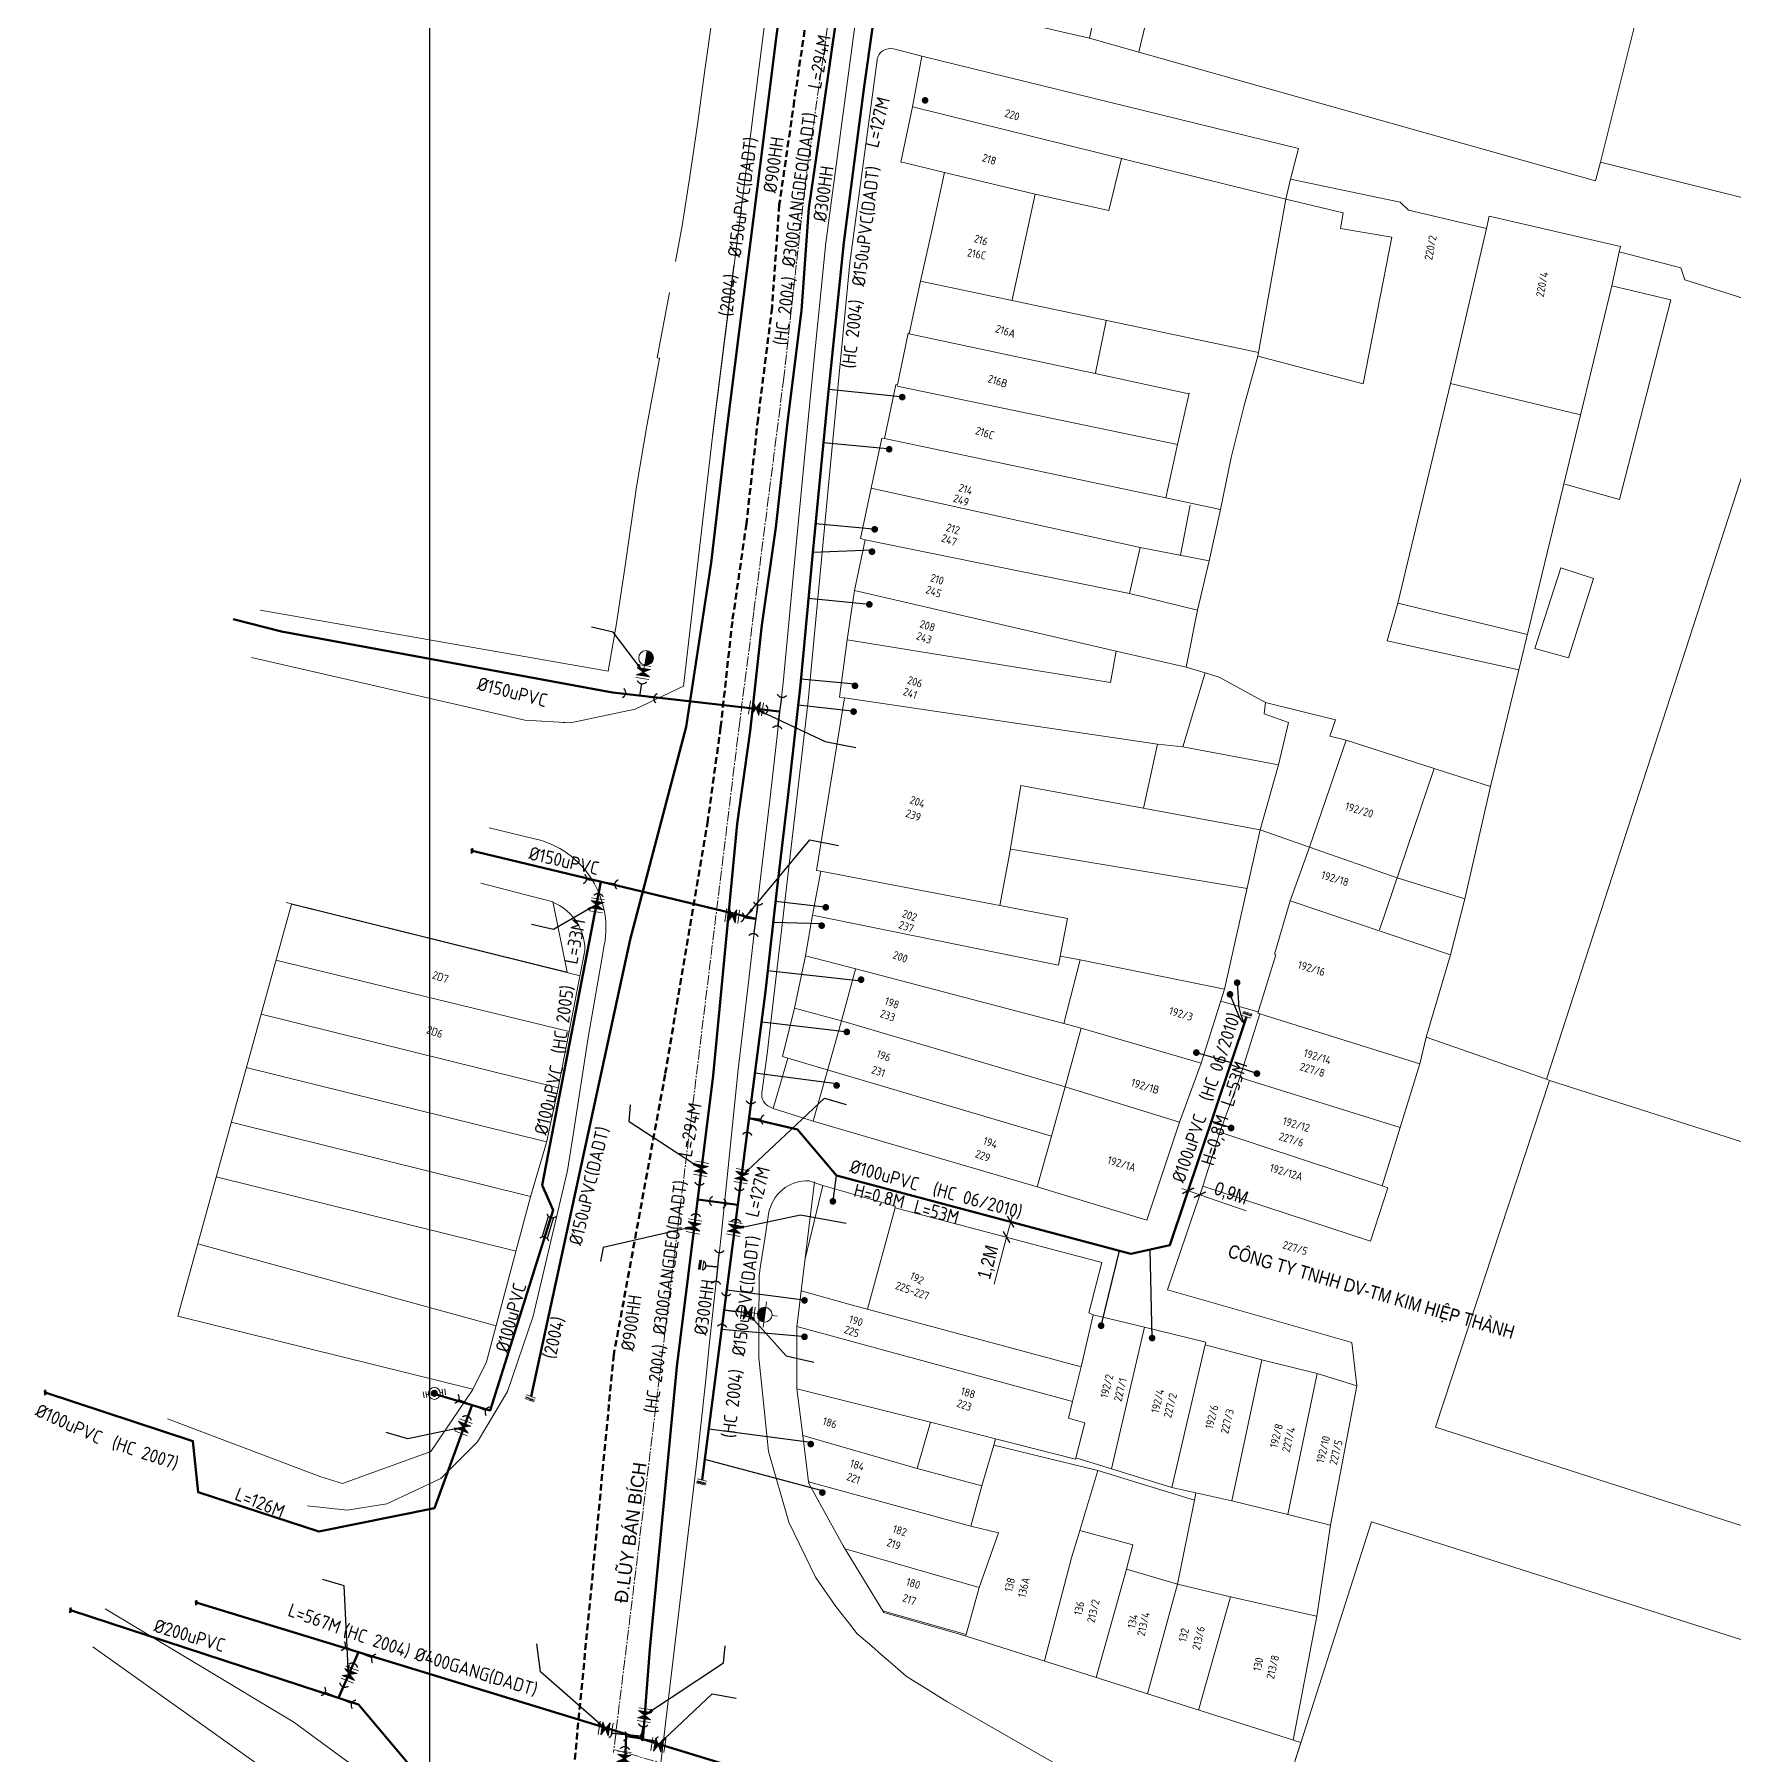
# Model space of a CAD drawing. Header units: inches. Extents: x 595615 to 1194060, y 1190840 to 2385448.
# Drawn here: x 596199.2 to 596326.7, y 1191185 to 1191314.1 of the extents above; entities that cross this region are included whole.
import ezdxf
from ezdxf.enums import TextEntityAlignment as Align

# ---------------------------------------------------------------- set-up
doc = ezdxf.new("R2010")
doc.units = ezdxf.units.IN
doc.header["$MEASUREMENT"] = 0
doc.linetypes.add('CENTER2', pattern=[1.125, 0.75, -0.125, 0.125, -0.125])
doc.linetypes.add('DASHED', pattern=[0.75, 0.5, -0.25])
doc.layers.get('Defpoints').update_dxf_attribs({"color": 1})
for name, color, linetype, lineweight in [('Chitiet', 4, 'Continuous', 9), ('DN 100 uPVC', 4, 'Continuous', 50), ('DN 150 uPVC', 4, 'Continuous', 50), ('DN 200 uPVC', 4, 'Continuous', 50), ('DN 25 PE', 40, 'Continuous', 30), ('DOSAU', 2, 'Continuous', 20), ('DUONG CACH LE', 112, 'Continuous', 5), ('NAM-CDAI', 220, 'Continuous', 25), ('Nen tim duong', 9, 'CENTER2', 0), ('Nen_HIEP TAN_TP', 9, 'Continuous', 0), ('Nen_HTHANH-TP', 9, 'Continuous', 0), ('Nen_SN-HTHANH-TP_new', 7, 'Continuous', 0), ('Nen_SN_HTHANH_old', 9, 'Continuous', 0), ('Nen_snHIEP TAN_TP_old', 9, 'Continuous', 0), ('Nen_TTHOA-TP', 9, 'Continuous', 0), ('ONG BTCT', 61, 'DASHED', 100), ('ONG CAP 2 (DADT)', 140, 'Continuous', 70), ('ONG CAP 3', 40, 'Continuous', 50), ('ONG CAP 3 (DADT)', 221, 'Continuous', 50), ('ONGCAP2', 5, 'Continuous', 20), ('TEXT PIPE', 3, 'Continuous', 25), ('Text_DiaDanh', 9, 'Continuous', 0), ('Text_GiaoThong', 142, 'Continuous', 0), ('TLK 15', 220, 'Continuous', 20), ('TLK 80', 240, 'Continuous', 20), ('Trucuuhoa', 1, 'Continuous', 15), ('VAN', 7, 'Continuous', 20)]:
    doc.layers.add(name, color=color, linetype=linetype, lineweight=lineweight)
doc.layers.add('ki hieu van', color=170, linetype='Continuous')
doc.styles.add('Dia Danh', font='VHELVCN_0.TTF', dxfattribs={"height": 1})
doc.styles.add('Giao Thong', font='VAPTIMN_0.TTF', dxfattribs={"height": 1})
doc.styles.add('Sonha_QTB', font='isocp.shx', dxfattribs={"height": 0.6, "bigfont": 'bigfont.shx'})
doc.styles.add('text', font='isocp2.shx')
doc.styles.add('VNI-HC', font='VHELVCN_0.TTF')
doc.dimstyles.new('DUONG KICH THUOC', dxfattribs={"dimtxt": 1, "dimasz": 0.7, "dimexe": 0.5, "dimexo": 0.3, "dimgap": 0.2, "dimtad": 1, "dimzin": 0, "dimdsep": 46, "dimtxsty": 'VNI-HC', "dimblk": 'ARCHTICK', "dimcen": 0.09, "dimdle": 0.5, "dimclrd": 256, "dimclre": 256, "dimclrt": 256, "dimadec": 0, "dimazin": 0, "dimtfac": 1, "dimtofl": 0, "dimtmove": 0, "dimatfit": 3, "dimfxl": 1, "dimtolj": 1, "dimtzin": 0, "dimlwd": -1, "dimlwe": -1, "dimarcsym": 0})

# ---------------------------------------------------------------- blocks, each defined once
blk = doc.blocks.new('TLK 15')
at = {"layer": 'TLK 15', "linetype": 'Continuous', "const_width": 0.25}
blk.add_lwpolyline([(-0.125, 0, 1), (0.125, 0, 1)], format="xyb", close=True, dxfattribs=at)
blk = doc.blocks.new('BIT')
at = {"layer": 'Chitiet', "ltscale": 100}
for p, q in [((0.35, 0), (-0.35, 0)), ((-0.3, -0.16), (-0.35, -0.21)), ((0.35, -0.16), (-0.35, -0.16)), ((-0.18, -0.16), (-0.34, -0.33)), ((-0.06, -0.16), (-0.22, -0.33)), ((0.07, -0.16), (-0.09, -0.33)), ((0.19, -0.16), (0.03, -0.33)), ((0.32, -0.16), (0.15, -0.33)), ((0.35, -0.25), (0.28, -0.33))]:
    blk.add_line(p, q, dxfattribs=at)
blk = doc.blocks.new('VAN')
at = {"layer": 'VAN'}
h = blk.add_hatch(color=256, dxfattribs=at)
h.paths.add_polyline_path([(0.21, -0.5), (0.49, 0), (0.21, 0.5)])
h.paths.add_polyline_path([(0.77, 0.5), (0.49, 0), (0.77, -0.5)])
at = {"layer": 'VAN', "ltscale": 100}
for p, q in [((0, 0.5), (0, -0.5)), ((0.77, -0.5), (0.21, 0.5)), ((0.21, -0.5), (0.77, 0.5)), ((0.21, 0.5), (0.21, -0.5)), ((0.77, 0.5), (0.77, -0.5)), ((0.98, 0.5), (0.98, -0.5))]:
    blk.add_line(p, q, dxfattribs=at)
blk = doc.blocks.new('TE+VAN')
at = {"layer": 'Chitiet', "ltscale": 100, "const_width": 0.1}
for points in [[(-0.35, 1.28, 0.571257), (0.35, 1.28)], [(1.1, 0.35, 0.571257), (1.1, -0.35)], [(0.35, -1.28, 0.571257), (-0.35, -1.28)]]:
    blk.add_lwpolyline(points, format="xyb", dxfattribs=at)
for points in [[(0, -1.08), (0, 1.08)], [(0.9, 0), (0, 0)]]:
    blk.add_lwpolyline(points, dxfattribs=at)
at = {"layer": 'VAN'}
blk.add_blockref('VAN', (1.3, 0), dxfattribs=at)
blk = doc.blocks.new('TE1')
at = {"layer": 'Chitiet', "ltscale": 100, "const_width": 0.1}
for points in [[(-0.35, 1.28, 0.571257), (0.35, 1.28)], [(1.1, 0.35, 0.571257), (1.1, -0.35)], [(0.35, -1.28, 0.571257), (-0.35, -1.28)]]:
    blk.add_lwpolyline(points, format="xyb", dxfattribs=at)
for points in [[(0, -1.08), (0, 1.08)], [(0.9, 0), (0, 0)]]:
    blk.add_lwpolyline(points, dxfattribs=at)
blk = doc.blocks.new('TLK 300')
at = {"layer": 'TLK 80'}
blk.add_hatch(color=256, dxfattribs=at).paths.add_polyline_path([(0.25, 0.02, 1), (-0.22, 0.02, 1)])
at = {"layer": 'TLK 80', "elevation": -0.02}
for points in [[(-0.8, -0.2), (-0.8, 0.25)], [(0.83, -0.2), (0.83, 0.25)]]:
    blk.add_lwpolyline(points, dxfattribs=at)
at = {"layer": 'TLK 80'}
for points in [[(-0.6, -0.2), (-0.6, 0.25)], [(-0.43, 0.02), (-0.6, 0.02)], [(0.46, 0.02), (0.63, 0.02)], [(0.63, -0.2), (0.63, 0.25)]]:
    blk.add_lwpolyline(points, dxfattribs=at)
for radius in [0.445, 0.235]:
    blk.add_circle((0.01, 0.02), radius, dxfattribs=at)
blk = doc.blocks.new('ONG NOI')
at = {"layer": 'Chitiet', "ltscale": 100, "const_width": 0.1}
for points in [[(-0.95, -0.35, 0.571257), (-0.95, 0.35)], [(0.97, 0.35, 0.571257), (0.97, -0.35)]]:
    blk.add_lwpolyline(points, format="xyb", dxfattribs=at)
for points in [[(0.83, 0.2), (-0.8, 0.2)], [(0.83, -0.2), (-0.8, -0.2)]]:
    blk.add_lwpolyline(points, dxfattribs=at)
blk = doc.blocks.new('Trucuuhoa150')
at = {"layer": 'Trucuuhoa', "linetype": 'Continuous'}
blk.add_hatch(color=256, dxfattribs=at).paths.add_polyline_path([(0, -0.55, 0.414373), (0.55, 0, 0.414055), (0, 0.55)])
for p, q in [((0, 0.55), (0, -0.55)), ((-0.55, -0.01), (-0.94, -0.01))]:
    blk.add_line(p, q, dxfattribs=at)
at = {"layer": 'Trucuuhoa', "linetype": 'Continuous', "flags": 128}
for points in [[(0, 0.55), (0, 0.94)], [(0, -0.58), (0, -0.97)], [(0.55, -0.02), (0.94, -0.02)]]:
    blk.add_lwpolyline(points, dxfattribs=at)
at = {"layer": 'Trucuuhoa', "linetype": 'Continuous'}
blk.add_circle((0, 0), 0.551, dxfattribs=at)
blk = doc.blocks.new('_ArchTick')
at = {"color": 0, "linetype": 'ByBlock', "const_width": 0.15}
blk.add_lwpolyline([(-0.5, -0.5), (0.5, 0.5)], dxfattribs=at)
blk = doc.blocks.new('Trucuuhoa100')
at = {"layer": 'Trucuuhoa', "linetype": 'Continuous'}
blk.add_hatch(color=256, dxfattribs=at).paths.add_polyline_path([(0.55, 0, 0.414373), (0, 0.55, 0.414055), (-0.55, 0)])
blk.add_line((-0.55, 0), (0.55, 0), dxfattribs=at)
at = {"layer": 'Trucuuhoa', "linetype": 'Continuous', "flags": 128}
blk.add_lwpolyline([(0.55, -0.02), (0.89, -0.02)], dxfattribs=at)
at = {"layer": 'Trucuuhoa', "linetype": 'Continuous'}
blk.add_circle((0, 0), 0.551, dxfattribs=at)
blk = doc.blocks.new('*D165')
at = {"layer": 'Defpoints', "color": 0}
for p in [(596285.75, 1191227.37), (596286.63, 1191227.07), (596286.63, 1191227.07)]:
    blk.add_point(p, dxfattribs=at)
at = {"layer": 'DUONG CACH LE'}
for p, q in [((596285.28, 1191227.54), (596286.63, 1191227.07)), ((596285.85, 1191227.66), (596285.92, 1191227.85)), ((596286.63, 1191227.07), (596290.1, 1191225.87)), ((596286.73, 1191227.35), (596286.79, 1191227.54))]:
    blk.add_line(p, q, dxfattribs=at)
at = {"layer": 'DUONG CACH LE', "xscale": 0.7, "yscale": 0.7, "zscale": 0.7}
for p, rotation in [((596285.75, 1191227.37), 160.9527377433958), ((596286.63, 1191227.07), 340.9527377433959)]:
    blk.add_blockref('_ArchTick', p, dxfattribs=dict(at, rotation=rotation))
at = {"layer": 'DUONG CACH LE', "insert": (596288.96, 1191227.11), "char_height": 1, "attachment_point": 5, "rotation": 340.9527, "style": 'VNI-HC'}
blk.add_mtext('\\A1;0,9M', dxfattribs=at)
blk = doc.blocks.new('*D166')
at = {"layer": 'Defpoints', "color": 0}
for p in [(596272.44, 1191225.04), (596272.13, 1191223.89), (596272.13, 1191223.89)]:
    blk.add_point(p, dxfattribs=at)
at = {"layer": 'DUONG CACH LE'}
for p, q in [((596272.57, 1191225.52), (596272.13, 1191223.89)), ((596272.15, 1191225.12), (596271.96, 1191225.17)), ((596272.13, 1191223.89), (596271.21, 1191220.37)), ((596271.84, 1191223.96), (596271.65, 1191224.01))]:
    blk.add_line(p, q, dxfattribs=at)
at = {"layer": 'DUONG CACH LE', "xscale": 0.7, "yscale": 0.7, "zscale": 0.7}
for p, rotation in [((596272.44, 1191225.04), 75.20452043835573), ((596272.13, 1191223.89), 255.2045204383557)]:
    blk.add_blockref('_ArchTick', p, dxfattribs=dict(at, rotation=rotation))
at = {"layer": 'DUONG CACH LE', "insert": (596270.81, 1191221.99), "char_height": 1, "attachment_point": 5, "rotation": 75.2045, "style": 'VNI-HC'}
blk.add_mtext('\\A1;1,2M', dxfattribs=at)

msp = doc.modelspace()

# ---------------------------------------------------------------- linework, layer by layer
at = {"layer": 'Defpoints'}
msp.add_lwpolyline([(597361.233, 1190839.699), (597361.233, 1191640.651), (596228.852, 1191640.651), (596228.852, 1190839.699)], close=True, dxfattribs=at)
at = {"layer": 'DN 100 uPVC'}
for points in [[(596241.694, 1191250.546), (596237.307, 1191227.779)], [(596290.124, 1191240.419), (596284.386, 1191223.294), (596281.441, 1191222.648), (596259.368, 1191228.517), (596256.463, 1191231.954), (596252.818, 1191232.823)], [(596237.307, 1191227.779), (596238.117, 1191225.905), (596233.412, 1191210.896), (596229.21, 1191212.147)], [(596200.035, 1191212.234), (596211.11, 1191208.598), (596211.497, 1191204.759), (596220.561, 1191201.808), (596229.223, 1191203.561), (596232.048, 1191211.302)]]:
    msp.add_lwpolyline(points, dxfattribs=at)
for points in [[(596231.957, 1191252.721), (596232.09, 1191252.792), (596232.003, 1191252.932), (596232.119, 1191253.021)], [(596199.944, 1191212.094), (596200.077, 1191212.166), (596199.99, 1191212.306), (596200.106, 1191212.395)]]:
    msp.add_spline(points, degree=3, dxfattribs=at)
at = {"layer": 'DN 150 uPVC'}
for points in [[(596214.127, 1191270.224), (596217.766, 1191269.311), (596242.583, 1191264.73), (596255.114, 1191263.299)], [(596232.047, 1191252.86), (596232.476, 1191252.756), (596238.012, 1191251.429), (596253.335, 1191247.755)]]:
    msp.add_lwpolyline(points, dxfattribs=at)
at = {"layer": 'DN 200 uPVC'}
for points in [[(596233.273, 1191167.172), (596232.793, 1191177.844), (596223.523, 1191188.847), (596201.928, 1191195.903)], [(596223.528, 1191192.754), (596222.023, 1191189.337)]]:
    msp.add_lwpolyline(points, dxfattribs=at)
msp.add_spline([(596201.838, 1191195.764), (596201.971, 1191195.835), (596201.883, 1191195.975), (596202, 1191196.065)], degree=3, dxfattribs=at)
at = {"layer": 'DN 25 PE'}
for p, q in [((596264.431, 1191286.887), (596258.79, 1191287.468)), ((596263.453, 1191282.98), (596258.399, 1191283.466)), ((596262.118, 1191276.973), (596257.815, 1191277.387)), ((596262.04, 1191275.42), (596257.608, 1191275.24)), ((596261.84, 1191271.34), (596257.28, 1191271.772)), ((596260.762, 1191265.361), (596256.709, 1191265.745)), ((596260.785, 1191263.303), (596256.499, 1191263.775)), ((596258.698, 1191248.623), (596254.805, 1191249.06)), ((596258.267, 1191247.375), (596254.628, 1191247.485)), ((596261.22, 1191243.075), (596254.222, 1191243.861)), ((596288.886, 1191242.099), (596289.585, 1191240.39)), ((596289.425, 1191242.969), (596289.517, 1191241.465)), ((596254.441, 1191239.931), (596253.751, 1191240.02)), ((596260.026, 1191239.284), (596254.441, 1191239.931)), ((596289.688, 1191240.634), (596289.951, 1191239.901)), ((596289.776, 1191240.091), (596289.951, 1191239.901)), ((596286.364, 1191237.73), (596288.97, 1191236.976)), ((596259.387, 1191235.39), (596253.254, 1191236.185)), ((596290.907, 1191236.157), (596288.919, 1191236.823)), ((596288.971, 1191232.075), (596287.498, 1191232.58)), ((596259.105, 1191226.449), (596259.368, 1191228.517)), ((596279.224, 1191217.25), (596280.599, 1191222.872)), ((596283.047, 1191216.321), (596282.913, 1191222.971)), ((596257.101, 1191219.147), (596251.145, 1191219.92)), ((596257.101, 1191216.415), (596250.765, 1191216.951)), ((596257.448, 1191208.493), (596249.792, 1191209.485)), ((596258.317, 1191204.861), (596249.499, 1191207.225))]:
    msp.add_line(p, q, dxfattribs=at)
for centre, radius, start, end in [((596292.511, 1191241.647), 3, 183.49368, 199.73591), ((596290.511, 1191240.769), 1, 202.2595, 222.67259)]:
    msp.add_arc(centre, radius, start, end, dxfattribs=at)
at = {"layer": 'Nen tim duong'}
for p, q in [((596276.638, 1191439.423), (596257.113, 1191303.591)), ((596257.101, 1191303.484), (596255.426, 1191288.339)), ((596255.426, 1191288.339), (596253.18, 1191270.778)), ((596253.18, 1191270.778), (596252.603, 1191266.287)), ((596252.603, 1191266.287), (596252.116, 1191262.527)), ((596252.116, 1191262.527), (596242.649, 1191185.229)), ((596242.763, 1191185.433), (596316.294, 1191164.866))]:
    msp.add_line(p, q, dxfattribs=at)
at = {"layer": 'Nen_HIEP TAN_TP'}
for p, q in [((596250.095, 1191315.62), (596249.515, 1191311.4)), ((596250.095, 1191315.62), (596249.515, 1191311.4)), ((596249.515, 1191311.4), (596248.945, 1191307.32)), ((596249.515, 1191311.4), (596248.945, 1191307.32)), ((596248.945, 1191307.32), (596248.385, 1191303.44)), ((596248.945, 1191307.32), (596248.385, 1191303.44)), ((596248.385, 1191303.44), (596247.815, 1191299.74)), ((596247.815, 1191299.74), (596247.305, 1191297.06)), ((596250.086, 1191284.003), (596251.725, 1191297.015)), ((596250.086, 1191284.003), (596251.69, 1191296.791)), ((596245.935, 1191289.83), (596246.855, 1191294.74)), ((596246.095, 1191289.79), (596245.145, 1191284.73)), ((596245.935, 1191289.83), (596246.095, 1191289.79)), ((596244.375, 1191280.17), (596245.145, 1191284.73)), ((596243.525, 1191274.24), (596244.375, 1191280.17)), ((596242.855, 1191269.77), (596243.525, 1191274.24)), ((596216.165, 1191270.92), (596242.265, 1191266.34)), ((596242.855, 1191269.77), (596242.265, 1191266.34)), ((596215.495, 1191267.36), (596235.995, 1191262.66)), ((596215.495, 1191267.36), (596235.995, 1191262.66)), ((596235.995, 1191262.66), (596239.436, 1191262.466)), ((596235.995, 1191262.66), (596239.436, 1191262.466)), ((596218.493, 1191248.86), (596209.98, 1191217.964)), ((596218.115, 1191248.99), (596239.175, 1191243.77)), ((596218.493, 1191248.86), (596240.16, 1191243.491)), ((596238.095, 1191249.05), (596239.175, 1191243.77)), ((596239.337, 1191239.316), (596217.338, 1191244.67)), ((596216.221, 1191240.614), (596238.519, 1191235.089)), ((596215.116, 1191236.605), (596237.628, 1191231.027)), ((596213.988, 1191232.51), (596236.438, 1191226.947)), ((596212.856, 1191228.403), (596235.343, 1191222.831)), ((596233.844, 1191217.236), (596211.477, 1191223.399)), ((596209.98, 1191217.964), (596232.108, 1191212.481))]:
    msp.add_line(p, q, dxfattribs=at)
msp.add_point((596246.095, 1191289.79), dxfattribs=at)
at = {"layer": 'Nen_HTHANH-TP', "linetype": 'Continuous'}
for p, q in [((596316.673, 1191304.499), (596325.365, 1191339.306)), ((596281.683, 1191328.931), (596278.345, 1191313.818)), ((596282.185, 1191313.301), (596285.664, 1191327.684)), ((596250.079, 1191283.945), (596254.471, 1191318.829)), ((596250.079, 1191283.945), (596254.471, 1191318.829)), ((596274.524, 1191314.675), (596278.345, 1191313.818)), ((596278.345, 1191313.818), (596282.046, 1191312.751)), ((596282.046, 1191312.751), (596282.185, 1191313.301)), ((596265.776, 1191312.458), (596265.069, 1191308.667)), ((596294.032, 1191305.521), (596265.776, 1191312.458)), ((596316.304, 1191303.109), (596282.046, 1191312.751)), ((596264.213, 1191304.516), (596265.069, 1191308.667)), ((596293.075, 1191301.72), (596265.069, 1191308.667)), ((596261.522, 1191305.484), (596260.389, 1191296.963)), ((596293.434, 1191303.22), (596294.032, 1191305.521)), ((596264.213, 1191304.516), (596264.503, 1191304.447)), ((596264.503, 1191304.447), (596264.503, 1191304.447)), ((596267.483, 1191303.739), (596264.503, 1191304.447)), ((596279.795, 1191300.889), (596280.752, 1191304.77)), ((596316.673, 1191304.499), (596316.304, 1191303.109)), ((596360.121, 1191293.654), (596316.673, 1191304.499)), ((596266.527, 1191299.368), (596267.483, 1191303.739)), ((596274.275, 1191302.095), (596267.483, 1191303.739)), ((596293.155, 1191302.05), (596293.434, 1191303.22)), ((596293.434, 1191303.22), (596301.655, 1191301.507)), ((596272.541, 1191294.173), (596274.275, 1191302.095)), ((596279.795, 1191300.889), (596274.275, 1191302.095)), ((596292.428, 1191298.119), (596293.075, 1191301.72)), ((596293.075, 1191301.72), (596293.155, 1191302.05)), ((596293.075, 1191301.72), (596297.376, 1191300.703)), ((596301.655, 1191301.507), (596302.285, 1191300.907)), ((596297.376, 1191300.703), (596297.177, 1191299.543)), ((596302.285, 1191300.907), (596308.117, 1191299.542)), ((596308.117, 1191299.542), (596308.336, 1191300.452)), ((596308.336, 1191300.452), (596318.178, 1191298.18)), ((596265.68, 1191295.578), (596266.527, 1191299.368)), ((596301.017, 1191298.886), (596297.177, 1191299.543)), ((596301.017, 1191298.886), (596298.886, 1191287.894)), ((596308.117, 1191299.542), (596305.416, 1191287.91)), ((596292.428, 1191298.119), (596291.731, 1191294.179)), ((596318.078, 1191297.79), (596317.52, 1191295.229)), ((596318.178, 1191298.18), (596318.078, 1191297.79)), ((596318.078, 1191297.79), (596322.689, 1191296.594)), ((596260.389, 1191296.963), (596258.812, 1191280.542)), ((596322.689, 1191296.594), (596323.01, 1191295.694)), ((596264.833, 1191291.637), (596265.68, 1191295.578)), ((596291.024, 1191290.238), (596265.68, 1191295.578)), ((596317.52, 1191295.229), (596310.553, 1191266.434)), ((596321.951, 1191294.183), (596317.52, 1191295.229)), ((596323.01, 1191295.694), (596331.522, 1191292.971)), ((596291.731, 1191294.179), (596291.024, 1191290.238)), ((596318.093, 1191279.2), (596321.951, 1191294.183)), ((596279.612, 1191292.619), (596278.795, 1191288.718)), ((596263.956, 1191287.796), (596264.763, 1191291.677)), ((596264.763, 1191291.677), (596264.833, 1191291.637)), ((596289.957, 1191286.257), (596290.974, 1191289.948)), ((596291.024, 1191290.238), (596290.974, 1191289.948)), ((596298.886, 1191287.894), (596290.974, 1191289.948)), ((596285.807, 1191287.144), (596278.785, 1191288.648)), ((596312.618, 1191235.736), (596329.965, 1191289.28)), ((596262.979, 1191283.775), (596263.836, 1191287.816)), ((596263.836, 1191287.816), (596263.956, 1191287.796)), ((596305.416, 1191287.91), (596301.479, 1191271.437)), ((596305.416, 1191287.91), (596315.178, 1191285.548)), ((596285.817, 1191287.174), (596284.96, 1191283.343)), ((596289.957, 1191286.257), (596288.98, 1191282.356)), ((596247.904, 1191265.203), (596250.079, 1191283.945)), ((596247.904, 1191265.203), (596250.079, 1191283.945)), ((596261.972, 1191280.065), (596262.789, 1191283.805)), ((596262.789, 1191283.805), (596262.979, 1191283.775)), ((596262.979, 1191283.775), (596284.073, 1191279.332)), ((596284.96, 1191283.343), (596284.073, 1191279.332)), ((596288.174, 1191278.456), (596288.98, 1191282.356)), ((596258.812, 1191280.542), (596257.245, 1191264.121)), ((596261.165, 1191276.274), (596261.972, 1191280.065)), ((596261.972, 1191280.065), (596282.146, 1191275.621)), ((596314.002, 1191280.367), (596318.093, 1191279.2)), ((596284.073, 1191279.332), (596288.174, 1191278.456)), ((596285.913, 1191278.774), (596285.186, 1191275.033)), ((596287.327, 1191274.615), (596288.174, 1191278.456)), ((596260.738, 1191272.384), (596261.525, 1191276.184)), ((596261.525, 1191276.184), (596261.165, 1191276.274)), ((596261.525, 1191276.184), (596281.339, 1191272.15)), ((596282.146, 1191275.621), (596281.339, 1191272.15)), ((596287.327, 1191274.615), (596282.146, 1191275.621)), ((596286.46, 1191270.914), (596287.327, 1191274.615)), ((596311.752, 1191268.045), (596313.687, 1191274.076)), ((596313.687, 1191274.076), (596316.158, 1191273.278)), ((596316.158, 1191273.278), (596314.263, 1191267.347)), ((596260.738, 1191272.384), (596260.181, 1191268.683)), ((596280.362, 1191267.839), (596260.738, 1191272.384)), ((596281.339, 1191272.15), (596286.46, 1191270.914)), ((596285.603, 1191266.624), (596286.46, 1191270.914)), ((596301.479, 1191271.437), (596300.672, 1191268.606)), ((596301.479, 1191271.437), (596311.201, 1191269.084)), ((596259.595, 1191264.393), (596260.181, 1191268.683)), ((596279.914, 1191265.489), (596260.181, 1191268.683)), ((596300.672, 1191268.606), (596310.553, 1191266.434)), ((596314.263, 1191267.347), (596311.752, 1191268.045)), ((596280.362, 1191267.839), (596279.914, 1191265.489)), ((596280.362, 1191267.839), (596285.603, 1191266.624)), ((596287.023, 1191266.205), (596285.603, 1191266.624)), ((596285.348, 1191260.654), (596287.023, 1191266.205)), ((596288.084, 1191265.886), (596287.023, 1191266.205)), ((596291.555, 1191263.989), (596288.084, 1191265.886)), ((596310.553, 1191266.434), (596308.43, 1191257.692)), ((596244.266, 1191263.49), (596247.904, 1191265.203)), ((596244.266, 1191263.49), (596247.904, 1191265.203)), ((596257.245, 1191264.121), (596254.177, 1191237.648)), ((596257.875, 1191251.381), (596259.965, 1191264.333)), ((596259.595, 1191264.393), (596259.965, 1191264.333)), ((596259.965, 1191264.333), (596283.448, 1191260.872)), ((596239.436, 1191262.466), (596244.266, 1191263.49)), ((596239.436, 1191262.466), (596244.266, 1191263.49)), ((596291.555, 1191263.989), (596291.456, 1191263.128)), ((596291.456, 1191263.128), (596293.266, 1191262.49)), ((596296.796, 1191262.683), (596291.555, 1191263.989)), ((596238.856, 1191262.486), (596239.436, 1191262.466)), ((596252.116, 1191262.527), (596252.116, 1191262.527)), ((596292.529, 1191259.299), (596293.266, 1191262.49)), ((596296.367, 1191261.452), (596296.796, 1191262.683)), ((596297.598, 1191261.153), (596296.367, 1191261.452)), ((596283.448, 1191260.872), (596282.392, 1191256.061)), ((596283.448, 1191260.872), (596285.348, 1191260.654)), ((596285.348, 1191260.654), (596292.529, 1191259.299)), ((596297.598, 1191261.153), (596294.844, 1191253.131)), ((596304.969, 1191258.779), (596297.598, 1191261.153)), ((596292.529, 1191259.299), (596291.153, 1191254.448)), ((596304.189, 1191259.029), (596300.109, 1191246.945)), ((596273.2, 1191257.754), (596272.384, 1191252.743)), ((596291.153, 1191254.448), (596273.2, 1191257.754)), ((596308.43, 1191257.692), (596304.969, 1191258.779)), ((596306.497, 1191249.261), (596308.43, 1191257.692)), ((596291.153, 1191254.448), (596288.483, 1191242.476)), ((596291.153, 1191254.448), (596294.844, 1191253.131)), ((596272.384, 1191252.743), (596271.618, 1191248.762)), ((596272.454, 1191252.993), (596290.167, 1191250.037)), ((596293.407, 1191249.11), (596294.844, 1191253.131)), ((596294.844, 1191253.131), (596301.426, 1191250.846)), ((596257.578, 1191248.041), (596258.205, 1191251.342)), ((596258.205, 1191251.342), (596257.875, 1191251.381)), ((596258.205, 1191251.342), (596276.708, 1191247.787)), ((596301.426, 1191250.846), (596306.497, 1191249.261)), ((596292.231, 1191245.099), (596293.407, 1191249.11)), ((596293.407, 1191249.11), (596305.431, 1191245.05)), ((596305.431, 1191245.05), (596306.497, 1191249.261)), ((596257.578, 1191248.041), (596257.041, 1191244.981)), ((596276.031, 1191244.276), (596257.578, 1191248.041)), ((596276.708, 1191247.787), (596276.161, 1191244.956)), ((596257.041, 1191244.981), (596256.224, 1191241.06)), ((596257.041, 1191244.981), (596260.831, 1191244.014)), ((596276.161, 1191244.956), (596276.031, 1191244.276)), ((596277.641, 1191244.677), (596276.161, 1191244.956)), ((596277.641, 1191244.677), (596276.435, 1191239.916)), ((596288.483, 1191242.476), (596277.641, 1191244.677)), ((596290.964, 1191240.698), (596292.321, 1191245.069)), ((596292.321, 1191245.069), (596292.231, 1191245.099)), ((596305.431, 1191245.05), (596303.606, 1191238.898)), ((596260.811, 1191243.994), (596259.745, 1191240.113)), ((596260.831, 1191244.014), (596276.435, 1191239.916)), ((596286.727, 1191236.945), (596288.483, 1191242.476)), ((596256.224, 1191241.06), (596255.317, 1191237.429)), ((596259.745, 1191240.113), (596256.224, 1191241.06)), ((596290.988, 1191240.775), (596288.202, 1191241.593)), ((596259.745, 1191240.113), (596257.621, 1191232.581)), ((596276.529, 1191235.166), (596259.745, 1191240.113)), ((596276.435, 1191239.916), (596277.725, 1191239.567)), ((596277.725, 1191239.567), (596276.529, 1191235.166)), ((596286.727, 1191236.945), (596277.725, 1191239.567)), ((596289.638, 1191235.857), (596291.124, 1191240.638)), ((596291.124, 1191240.638), (596290.964, 1191240.698)), ((596303.117, 1191236.898), (596291.124, 1191240.638)), ((596303.606, 1191238.898), (596303.117, 1191236.898)), ((596303.606, 1191238.898), (596312.618, 1191235.736)), ((596255.717, 1191237.31), (596254.64, 1191233.549)), ((596255.317, 1191237.429), (596255.717, 1191237.31)), ((596255.717, 1191237.31), (596275.491, 1191231.466)), ((596285.101, 1191232.523), (596286.727, 1191236.945)), ((596288.131, 1191231.766), (596289.638, 1191235.857)), ((596289.638, 1191235.857), (596301.641, 1191232.107)), ((596301.641, 1191232.107), (596303.117, 1191236.898)), ((596304.299, 1191209.639), (596312.858, 1191235.646)), ((596312.618, 1191235.736), (596312.858, 1191235.646)), ((596312.858, 1191235.646), (596341.185, 1191226.579)), ((596275.491, 1191231.466), (596276.529, 1191235.166)), ((596276.529, 1191235.166), (596285.101, 1191232.523)), ((596254.64, 1191233.549), (596257.621, 1191232.581)), ((596254.64, 1191233.549), (596257.621, 1191232.581)), ((596257.621, 1191232.581), (596274.435, 1191227.665)), ((596282.647, 1191225.151), (596285.101, 1191232.523)), ((596286.855, 1191227.715), (596288.131, 1191231.766)), ((596288.131, 1191231.766), (596300.295, 1191227.726)), ((596301.641, 1191232.107), (596300.295, 1191227.726)), ((596274.435, 1191227.665), (596275.491, 1191231.466)), ((596258.364, 1191227.772), (596257.041, 1191222.375)), ((596258.364, 1191227.772), (596263.776, 1191226.216)), ((596258.364, 1191227.772), (596263.776, 1191226.216)), ((596282.647, 1191225.151), (596274.435, 1191227.665)), ((596285.597, 1191224.074), (596286.855, 1191227.715)), ((596286.855, 1191227.715), (596299.418, 1191223.585)), ((596299.418, 1191223.585), (596300.735, 1191227.586)), ((596300.295, 1191227.726), (596300.735, 1191227.586)), ((596263.766, 1191226.096), (596261.712, 1191218.494)), ((596263.776, 1191226.216), (596263.766, 1191226.096)), ((596263.766, 1191226.096), (596279.279, 1191221.999)), ((596284.211, 1191219.943), (596285.597, 1191224.074)), ((596279.279, 1191221.999), (596278.312, 1191218.218)), ((596256.73, 1191219.851), (596260.482, 1191218.823)), ((596284.211, 1191219.943), (596298.034, 1191215.994)), ((596277.715, 1191214.167), (596260.482, 1191218.823)), ((596278.622, 1191218.068), (596277.715, 1191214.167)), ((596278.312, 1191218.218), (596278.622, 1191218.068)), ((596278.622, 1191218.068), (596282.483, 1191217.131)), ((596256.406, 1191217.178), (596277.088, 1191211.567)), ((596282.483, 1191217.131), (596279.992, 1191206.519)), ((596282.483, 1191217.131), (596287.064, 1191216.025)), ((596287.024, 1191215.825), (596284.533, 1191205.123)), ((596287.064, 1191216.025), (596287.024, 1191215.825)), ((596287.024, 1191215.825), (596291.265, 1191214.688)), ((596298.034, 1191215.994), (596298.407, 1191212.744)), ((596277.715, 1191214.167), (596277.088, 1191211.567)), ((596291.265, 1191214.688), (596289.034, 1191204.126)), ((596291.265, 1191214.688), (596295.416, 1191213.652)), ((596256.411, 1191212.508), (596266.429, 1191210.008)), ((596295.416, 1191213.652), (596293.214, 1191203.08)), ((596295.416, 1191213.652), (596298.407, 1191212.744)), ((596298.407, 1191212.744), (596296.415, 1191202.292)), ((596276.779, 1191210.307), (596277.088, 1191211.567)), ((596266.429, 1191210.008), (596265.422, 1191206.547)), ((596266.429, 1191210.008), (596271.31, 1191208.772)), ((596276.779, 1191210.307), (596278.009, 1191209.958)), ((596277.321, 1191207.347), (596278.009, 1191209.958)), ((596256.846, 1191209.005), (596265.422, 1191206.547)), ((596271.31, 1191208.772), (596271.17, 1191208.282)), ((596271.31, 1191208.772), (596277.301, 1191207.247)), ((596335.087, 1191199.724), (596304.299, 1191209.639)), ((596270.273, 1191205.231), (596271.17, 1191208.282)), ((596271.17, 1191208.282), (596278.982, 1191206.378)), ((596277.321, 1191207.347), (596277.301, 1191207.247)), ((596279.992, 1191206.519), (596277.321, 1191207.347)), ((596265.422, 1191206.547), (596270.273, 1191205.231)), ((596277.615, 1191201.887), (596278.982, 1191206.378)), ((596286.224, 1191204.174), (596278.982, 1191206.378)), ((596279.992, 1191206.519), (596284.533, 1191205.123)), ((596269.445, 1191202.221), (596257.289, 1191205.55)), ((596270.273, 1191205.231), (596269.445, 1191202.221)), ((596284.533, 1191205.123), (596286.333, 1191204.724)), ((596286.224, 1191204.174), (596286.333, 1191204.724)), ((596286.333, 1191204.724), (596289.034, 1191204.126)), ((596286.224, 1191204.174), (596284.959, 1191197.853)), ((596289.034, 1191204.126), (596293.214, 1191203.08)), ((596269.445, 1191202.221), (596271.535, 1191201.722)), ((596299.505, 1191202.535), (596293.028, 1191182.289)), ((596293.214, 1191203.08), (596296.415, 1191202.292)), ((596296.415, 1191202.292), (596295.401, 1191195.462)), ((596299.505, 1191202.535), (596336.894, 1191190.625)), ((596271.535, 1191201.722), (596270.089, 1191197.611)), ((596276.997, 1191199.847), (596277.615, 1191201.887)), ((596277.615, 1191201.887), (596281.606, 1191200.82)), ((596281.606, 1191200.82), (596281.118, 1191198.99)), ((596260.023, 1191200.504), (596270.089, 1191197.611)), ((596276.997, 1191199.847), (596274.974, 1191192.105)), ((596278.861, 1191190.867), (596281.118, 1191198.99)), ((596281.118, 1191198.99), (596284.959, 1191197.853)), ((596270.089, 1191197.611), (596269.092, 1191194.09)), ((596284.959, 1191197.853), (596282.703, 1191189.643)), ((596284.959, 1191197.853), (596288.929, 1191196.906)), ((596269.092, 1191194.09), (596262.833, 1191195.868)), ((596286.526, 1191188.425), (596288.929, 1191196.906)), ((596288.929, 1191196.906), (596295.141, 1191195.521)), ((596295.401, 1191195.462), (596293.627, 1191186.164)), ((596295.141, 1191195.521), (596295.401, 1191195.462)), ((596269.092, 1191194.09), (596269.062, 1191193.987)), ((596267.64, 1191189.066), (596279.956, 1191182.032)), ((596294.208, 1191185.979), (596293.028, 1191182.289))]:
    msp.add_line(p, q, dxfattribs=at)
at = {"layer": 'Nen_HTHANH-TP'}
for points in [[(596265.776, 1191312.458), (596263.659, 1191313.001, 0.4491002), (596262.419, 1191312.165), (596261.522, 1191305.484)], [(596254.64, 1191233.549), (596254.372, 1191233.664, -0.3371697), (596253.776, 1191234.718), (596254.177, 1191237.648)], [(596254.64, 1191233.549), (596254.372, 1191233.664, -0.3371697), (596253.776, 1191234.718), (596254.177, 1191237.648)]]:
    msp.add_lwpolyline(points, format="xyb", dxfattribs=at)
at = {"layer": 'Nen_HTHANH-TP', "linetype": 'Continuous'}
for points in [[(596278.785, 1191288.648), (596264.833, 1191291.637)], [(596284.96, 1191283.343), (596263.939, 1191287.714)]]:
    msp.add_lwpolyline(points, dxfattribs=at)
at = {"layer": 'Nen_HTHANH-TP', "linetype": 'Continuous', "flags": 128}
msp.add_lwpolyline([(596257.337, 1191228.108, 0.3880056), (596254.286, 1191225.608), (596254.001, 1191223.771), (596253.685, 1191221.736), (596253.573, 1191221.016), (596253.558, 1191217.189), (596253.548, 1191214.827), (596253.851, 1191211.962), (596254.288, 1191207.824), (596255.791, 1191202.51), (596257.811, 1191198.393), (596259.332, 1191196.2), (596260.556, 1191194.63), (596260.912, 1191194.172), (596262.023, 1191193.209), (596262.758, 1191192.572), (596263.608, 1191191.834), (596264.604, 1191190.971), (596265.073, 1191190.675), (596266.249, 1191189.934), (596267.64, 1191189.066)], format="xyb", dxfattribs=at)
msp.add_lwpolyline([(596257.737, 1191228.038), (596256.756, 1191220.06), (596256.4, 1191217.128), (596256.41, 1191212.71), (596256.411, 1191212.51), (596256.846, 1191209.004), (596257.263, 1191205.751), (596257.305, 1191205.425), (596259.883, 1191200.734), (596262.915, 1191195.733), (596268.606, 1191194.119), (596269.096, 1191193.977), (596294.208, 1191185.979)], dxfattribs=at)
at = {"layer": 'Nen_HTHANH-TP'}
msp.add_lwpolyline([(596258.364, 1191227.772), (596257.337, 1191228.108)], dxfattribs=at)
msp.add_lwpolyline([(596258.364, 1191227.772), (596257.337, 1191228.108)], dxfattribs=at)
at = {"layer": 'Nen_TTHOA-TP', "flags": 128}
for points in [[(596233.337, 1191254.596), (596236.735, 1191253.77, -0.4175356), (596241.893, 1191245.456), (596240.755, 1191238.861), (596239.625, 1191231.566), (596239.212, 1191228.897), (596237.753, 1191222.74), (596236.619, 1191217.951), (596234.707, 1191212.308), (596232.461, 1191208.542), (596229.694, 1191205.794), (596225.656, 1191203.899), (596222.684, 1191203.407), (596219.707, 1191203.731)], [(596209.21, 1191210.274), (596220.714, 1191205.92), (596222.342, 1191205.418), (596228.96, 1191207.814), (596232.094, 1191212.452), (596233.12, 1191214.531), (596235.335, 1191222.801), (596236.43, 1191226.917), (596237.622, 1191230.996), (596238.513, 1191235.058), (596240.51, 1191245.376, 0.3636763), (596237.323, 1191249.247), (596232.701, 1191250.425), (596232.701, 1191250.425)]]:
    msp.add_lwpolyline(points, format="xyb", dxfattribs=at)
for points in [[(596235.117, 1191147.308), (596235.045, 1191160.592), (596234.836, 1191164.114), (596234.042, 1191167.255), (596233.249, 1191170.396), (596232.23, 1191173.845), (596231.221, 1191175.731), (596229.885, 1191177.581), (596228.669, 1191178.921), (596225.835, 1191182.044), (596223.526, 1191183.975), (596222.08, 1191185.006), (596218.676, 1191187.503), (596204.532, 1191196.022)], [(596229.581, 1191116.341), (596229.581, 1191116.341), (596229.581, 1191116.341), (596229.581, 1191116.341), (596230.228, 1191137.458), (596230.361, 1191141.889), (596230.575, 1191146.217), (596230.781, 1191151.2), (596230.805, 1191154.302), (596231.127, 1191157.77), (596230.996, 1191161.351), (596230.46, 1191165.017), (596229.648, 1191168.805), (596227.952, 1191172.384), (596226.073, 1191175.848), (596225.989, 1191176.004), (596222.988, 1191179.51), (596219.175, 1191182.218), (596216.543, 1191183.937), (596203.597, 1191193.172)]]:
    msp.add_lwpolyline(points, dxfattribs=at)
at = {"layer": 'ONG BTCT'}
msp.add_lwpolyline([(596257.207, 1191315.883), (596256.212, 1191309.106), (596255.086, 1191301.305), (596254.541, 1191293.601), (596253.493, 1191285.272), (596252.622, 1191277.398), (596251.566, 1191270.071), (596250.69, 1191262.116), (596249.724, 1191255.138), (596246.526, 1191236.089), (596242.676, 1191215.08), (596238.355, 1191170.291), (596238.355, 1191170.291)], dxfattribs=at)
at = {"layer": 'ONG CAP 2 (DADT)'}
for points in [[(596262.081, 1191334.141), (596260.498, 1191323.398), (596259.414, 1191315.568), (596258.418, 1191308.785), (596257.304, 1191301.067), (596256.761, 1191293.383), (596255.707, 1191285.01), (596254.833, 1191277.117), (596253.778, 1191269.79), (596252.903, 1191261.841), (596251.938, 1191254.878), (596250.128, 1191236.015), (596247.399, 1191214.166), (596245.37, 1191192.986), (596244.853, 1191186.175)], [(596211.36, 1191196.478), (596274.905, 1191177.031), (596329.867, 1191159.353), (596379.636, 1191143.849), (596447.35, 1191121.062), (596492.823, 1191103.667), (596505.458, 1191099.066), (596524.145, 1191096.893), (596550.82, 1191098.777), (596596.3, 1191103.222), (596639.619, 1191106.723), (596661.578, 1191107.665)]]:
    msp.add_lwpolyline(points, dxfattribs=at)
msp.add_spline([(596211.27, 1191196.339), (596211.403, 1191196.41), (596211.315, 1191196.55), (596211.431, 1191196.64)], degree=3, dxfattribs=at)
at = {"layer": 'ONG CAP 3 (DADT)'}
msp.add_line((596248.967, 1191226.721), (596251.972, 1191226.303), dxfattribs=at)
for points in [[(596261.456, 1191310.192), (596264.781, 1191333.599)], [(596261.456, 1191310.192), (596264.781, 1191333.599)], [(596256.286, 1191324.491), (596254.846, 1191313.799), (596253.645, 1191304.264), (596252.426, 1191294.578), (596251.079, 1191283.883), (596249.985, 1191274.458), (596248.097, 1191262.165), (596243.892, 1191246.216), (596236.468, 1191211.943)], [(596249.298, 1191205.68), (596254.047, 1191242.305), (596254.923, 1191250.106), (596255.738, 1191256.86), (596256.668, 1191265.308), (596257.608, 1191275.24), (596258.7, 1191286.592), (596259.925, 1191298.476), (596261.456, 1191310.192), (596261.456, 1191310.192)], [(596243.033, 1191171.301), (596243.345, 1191179.538), (596243.601, 1191186.57)]]:
    msp.add_lwpolyline(points, dxfattribs=at)
at = {"layer": 'ONGCAP2'}
msp.add_lwpolyline([(596244.711, 1191171.87), (596248.169, 1191201.063), (596248.919, 1191207.301), (596249.523, 1191212.738), (596249.87, 1191216.214), (596250.748, 1191224.213), (596251.995, 1191236.459), (596252.807, 1191243.199), (596253.639, 1191250.374), (596254.392, 1191256.869), (596255.366, 1191265.464), (596256.326, 1191275.53, -0.0000802), (596256.326, 1191275.531), (596257.4, 1191286.753), (596258.569, 1191298.453), (596259.691, 1191306.876, -0.0001836), (596259.691, 1191306.877), (596261.39, 1191319.569)], format="xyb", dxfattribs=at)

# ---------------------------------------------------------------- block references
at = {"layer": 'Chitiet'}
for name, p, rotation in [('TE+VAN', (596244.622, 1191264.497), 81.30113981522106), ('TE+VAN', (596255.114, 1191263.296), 172.0216469550822), ('TE+VAN', (596241.694, 1191250.546), 261.1179982069898), ('TE+VAN', (596241.694, 1191250.546), 261.1179982069898), ('TE+VAN', (596253.331, 1191247.723), 172.0216469550822), ('BIT', (596290.124, 1191240.419), 162.9500227728477), ('ONG NOI', (596237.733, 1191224.634), 253.1570319124901), ('BIT', (596249.37, 1191221.782), 261.4444772114966), ('TE+VAN', (596250.952, 1191218.421), 352.7436749508975), ('TE+VAN', (596232.053, 1191211.3), 248.560191182321), ('BIT', (596236.468, 1191211.943), 339.4249016382502), ('BIT', (596249.298, 1191205.676), 345.5845282690295), ('TE+VAN', (596223.528, 1191192.754), 248.560191182321), ('TE+VAN', (596244.715, 1191186.271), 81.30113981522106), ('TE+VAN', (596243.614, 1191186.576), 264.3661726854871)]:
    msp.add_blockref(name, p, dxfattribs=dict(at, rotation=rotation))
at = {"layer": 'Defpoints', "xscale": -1, "rotation": 173.9102736492198}
for p in [(596252.818, 1191232.823), (596248.966, 1191226.715)]:
    msp.add_blockref('TE1', p, dxfattribs=at)
at = {"layer": 'Defpoints'}
for p, rotation in [((596251.972, 1191226.303), 174.4159021900008), ((596250.467, 1191221.652), 174.4159021900008), ((596222.023, 1191189.337), 67.30919116318941)]:
    msp.add_blockref('TE1', p, dxfattribs=dict(at, rotation=rotation))
at = {"layer": 'ONG CAP 3', "rotation": 7.819155812896969}
msp.add_blockref('TLK 300', (596229.21, 1191212.147), dxfattribs=at)
at = {"layer": 'TLK 15', "rotation": 359.9999999934133}
for p in [(596266.022, 1191309.139), (596264.306, 1191286.887), (596263.328, 1191282.98), (596262.243, 1191276.973), (596262.04, 1191275.295), (596261.84, 1191271.34), (596260.762, 1191265.236), (596260.66, 1191263.303), (596258.573, 1191248.623), (596258.267, 1191247.25), (596261.22, 1191243.2), (596260.151, 1191239.284), (596290.907, 1191236.157), (596259.387, 1191235.265), (596259.105, 1191226.574), (596256.976, 1191216.415), (596258.317, 1191204.736)]:
    msp.add_blockref('TLK 15', p, dxfattribs=at)
at = {"layer": 'TLK 15'}
for p in [(596266.022, 1191309.139), (596264.306, 1191286.887), (596263.328, 1191282.98), (596262.243, 1191276.973), (596262.04, 1191275.295), (596261.84, 1191271.34), (596260.762, 1191265.236), (596260.66, 1191263.303), (596258.573, 1191248.623), (596258.267, 1191247.25), (596261.22, 1191243.2), (596288.886, 1191242.099), (596289.425, 1191242.969), (596260.151, 1191239.284), (596286.364, 1191237.73), (596290.907, 1191236.157), (596259.387, 1191235.265), (596288.971, 1191232.075), (596259.105, 1191226.574), (596256.976, 1191219.147), (596256.976, 1191216.415), (596279.224, 1191217.25), (596283.047, 1191216.321), (596257.448, 1191208.368), (596258.317, 1191204.736)]:
    msp.add_blockref('TLK 15', p, dxfattribs=at)
at = {"layer": 'Trucuuhoa'}
for name, p, rotation in [('Trucuuhoa100', (596245.097, 1191267.332), 260.8213529988147), ('Trucuuhoa150', (596253.997, 1191218.075), 172.3836829190047)]:
    msp.add_blockref(name, p, dxfattribs=dict(at, rotation=rotation))
at = {"layer": 'VAN'}
for p, rotation in [((596249.313, 1191229.495), 259.7707582167283), ((596252.35, 1191228.944), 259.7707582167283), ((596248.774, 1191225.178), 259.7707582167283), ((596251.804, 1191225.003), 259.7707582167283), ((596242.542, 1191186.936), 170.9070608017142), ((596246.499, 1191185.724), 170.9070608017142)]:
    msp.add_blockref('VAN', p, dxfattribs=dict(at, rotation=rotation))

# ---------------------------------------------------------------- texts
at = {"layer": 'DOSAU', "style": 'text'}
for rotation, p in [(72.60262, (596287.644, 1191229.183)), (346.05205, (596260.598, 1191226.947))]:
    msp.add_text('H=0,8M', height=1, rotation=rotation, dxfattribs=at).set_placement(p)
at = {"layer": 'NAM-CDAI', "style": 'text'}
for s, rotation, p in [('L=294M', 79.15723, (596258.194, 1191309.929)), ('L=127M', 76.29678, (596262.491, 1191305.523)), ('(2004)', 82.25831, (596251.544, 1191292.885)), ('(HC 2004)', 82.25831, (596255.636, 1191290.724)), ('(HC 2004)', 83.19182, (596260.754, 1191288.991)), ('L=33M', 79.15723, (596239.928, 1191244.301)), ('(HC 2005)', 82.25831, (596239.003, 1191237.589)), ('(HC 06/2010)', 71.41099, (596287.515, 1191233.996)), ('L=53M', 71.41099, (596289.117, 1191233.607)), ('L=294M', 79.15723, (596248.502, 1191229.836)), ('L=127M', 76.29678, (596253.493, 1191225.311)), ('(HC 06/2010)', 344.86042, (596266.514, 1191227.063)), ('L=53M', 344.86042, (596265.103, 1191225.743)), ('(2004)', 76.93307, (596238.3, 1191214.687)), ('(HC 2004)', 82.25831, (596245.944, 1191210.631)), ('(HC 2004)', 83.19182, (596251.756, 1191208.779)), ('(HC 2007)', 341.36554, (596204.947, 1191208.049)), ('L=126M', 338.26446, (596214.171, 1191204.231)), ('L=567M', 339.95792, (596218.153, 1191195.519)), ('(HC 2004)', 341.40344, (596222.296, 1191193.975))]:
    msp.add_text(s, height=1, rotation=rotation, dxfattribs=at).set_placement(p)
at = {"layer": 'Nen_SN-HTHANH-TP_new', "style": 'Sonha_QTB'}
for s, rotation, p in [('220', 342.30526, (596272.553, 1191308.054)), ('218', 342.30526, (596270.838, 1191304.719)), ('216', 342.30526, (596270.213, 1191298.669)), ('220/2', 79.15563, (596303.928, 1191298.096)), ('220/4', 79.15563, (596312.291, 1191295.346)), ('216A', 342.30526, (596272.051, 1191291.831)), ('216B', 342.30526, (596271.473, 1191288.084)), ('216C', 342.30526, (596270.51, 1191284.205)), ('214', 342.30526, (596269.067, 1191279.979)), ('212', 342.30526, (596268.119, 1191277.005)), ('210', 342.30526, (596266.928, 1191273.225)), ('208', 342.30526, (596266.201, 1191269.746)), ('206', 342.30526, (596265.264, 1191265.539)), ('204', 340.04859, (596265.458, 1191256.534)), ('192/20', 343.09033, (596298.581, 1191255.922)), ('192/18', 343.09033, (596296.768, 1191250.78)), ('202', 340.04859, (596264.862, 1191248.012)), ('200', 340.04859, (596264.165, 1191244.909)), ('192/16', 343.09033, (596295, 1191244.044)), ('198', 340.04859, (596263.538, 1191241.456)), ('192/3', 343.09033, (596285.217, 1191240.636)), ('196', 340.04859, (596262.919, 1191237.5)), ('192/14', 343.09033, (596295.448, 1191237.428)), ('192/1B', 343.09033, (596282.528, 1191235.202)), ('192/12', 343.09033, (596293.86, 1191232.338)), ('194', 340.04859, (596270.923, 1191230.976)), ('192/1A', 343.09033, (596280.771, 1191229.388)), ('192/12A', 343.09033, (596293.113, 1191228.753)), ('192', 332.53232, (596265.411, 1191220.811)), ('190', 342.56515, (596260.84, 1191217.616)), ('188', 342.56515, (596269.243, 1191212.216)), ('192/2', 76.01003, (596279.645, 1191212.718)), ('192/4', 76.01003, (596283.465, 1191211.6)), ('192/6', 76.01003, (596287.519, 1191210.413)), ('186', 342.56515, (596258.881, 1191209.97)), ('192/8', 76.01003, (596292.361, 1191208.996)), ('192/10', 76.01003, (596295.876, 1191207.967)), ('184', 342.56515, (596260.931, 1191206.799)), ('182', 342.56515, (596264.124, 1191201.878)), ('180', 342.56515, (596265.135, 1191197.925)), ('138', 77.117, (596272.37, 1191197.826)), ('136', 77.117, (596277.578, 1191196.057)), ('134', 77.117, (596281.592, 1191195.09)), ('132', 77.117, (596285.416, 1191194.052)), ('130', 77.117, (596291.004, 1191191.851))]:
    msp.add_text(s, height=0.6, rotation=rotation, dxfattribs=at).set_placement(p, align=Align.MIDDLE)
at = {"layer": 'Nen_SN_HTHANH_old', "style": 'Sonha_QTB'}
for s, rotation, p in [('216C', 349.35891, (596269.89, 1191297.619)), ('249', 340.26241, (596268.728, 1191279.157)), ('247', 340.26241, (596267.829, 1191276.169)), ('245', 340.26241, (596266.667, 1191272.301)), ('243', 340.26241, (596265.949, 1191268.834)), ('241', 340.26241, (596264.905, 1191264.683)), ('239', 340.26241, (596265.142, 1191255.532)), ('237', 340.26241, (596264.612, 1191247.174)), ('233', 340.26241, (596263.218, 1191240.511)), ('227/8', 343.09033, (596295.068, 1191236.44)), ('231', 340.26241, (596262.52, 1191236.317)), ('227/6', 343.09033, (596293.489, 1191231.212)), ('229', 340.26241, (596270.35, 1191229.994)), ('227/5', 343.09033, (596293.775, 1191223.077)), ('225-227', 340.26241, (596265.063, 1191219.871)), ('225', 340.26241, (596260.524, 1191216.821)), ('227/1', 76.01003, (596280.67, 1191212.453)), ('223', 340.26241, (596268.961, 1191211.295)), ('227/2', 76.01003, (596284.406, 1191211.264)), ('227/3', 76.01003, (596288.684, 1191210.078)), ('227/4', 76.01003, (596293.286, 1191208.704)), ('227/5', 76.01003, (596296.83, 1191207.753)), ('221', 340.26241, (596260.651, 1191205.806)), ('219', 340.26241, (596263.677, 1191200.87)), ('136A', 77.117, (596273.427, 1191197.62)), ('217', 340.26241, (596264.845, 1191196.711)), ('213/2', 77.117, (596278.635, 1191195.851)), ('213/4', 77.117, (596282.394, 1191194.875)), ('213/6', 77.117, (596286.529, 1191193.823)), ('213/8', 77.117, (596292.092, 1191191.645))]:
    msp.add_text(s, height=0.6, rotation=rotation, dxfattribs=at).set_placement(p, align=Align.MIDDLE)
at = {"layer": 'Nen_snHIEP TAN_TP_old', "linetype": 'Continuous', "style": 'Sonha_QTB'}
for s, p in [('2D7', (596229.677, 1191243.397)), ('2D6', (596229.248, 1191239.286))]:
    msp.add_text(s, height=0.6, rotation=341.08291, dxfattribs=at).set_placement(p, align=Align.MIDDLE)
at = {"layer": 'TEXT PIPE', "style": 'text'}
for s, rotation, p in [('%%c300GANGDEO(DADT)', 81.92319, (596256.241, 1191296.608)), ('%%c150uPVC(DADT)', 81.92319, (596252.187, 1191297.331)), ('%%c900HH', 82.02013, (596254.859, 1191302.151)), ('%%c300HH', 82.02013, (596258.594, 1191299.995)), ('%%c150uPVC(DADT)', 82.8567, (596261.498, 1191295.143)), ('%%c150uPVC', 345.60239, (596232.364, 1191264.951)), ('%%c150uPVC', 347.05958, (596236.233, 1191252.226)), ('%%c100uPVC', 76.49794, (596237.658, 1191231.483)), ('%%c100uPVC', 71.07587, (596285.438, 1191227.892)), ('%%c150uPVC(DADT)', 76.59795, (596240.249, 1191223.212)), ('%%c100uPVC', 344.5253, (596260.296, 1191228.769)), ('%%c300GANGDEO(DADT)', 81.92319, (596246.549, 1191216.516)), ('%%c300GANGDEO(DADT)', 81.92319, (596246.549, 1191216.516)), ('%%c150uPVC(DADT)', 82.8567, (596252.5, 1191214.931)), ('%%c100uPVC', 74.75954, (596234.744, 1191215.176)), ('%%c300HH', 82.02013, (596249.664, 1191216.483)), ('%%c900HH', 82.02013, (596244.188, 1191215.302)), ('%%c100uPVC', 335.60517, (596199.205, 1191210.524)), ('%%c200uPVC ', 343.41483, (596208.103, 1191194.32)), ('%%c400GANG(DADT)', 343.1686, (596227.657, 1191192.202))]:
    msp.add_text(s, height=1, rotation=rotation, dxfattribs=at).set_placement(p)
at = {"layer": 'Text_DiaDanh', "linetype": 'Continuous', "style": 'Dia Danh'}
msp.add_text('COÂNG TY TNHH DV-TM KIM HIEÄP THAØNH', height=1, rotation=343.94053, dxfattribs=at).set_placement((596299.492, 1191219.819), align=Align.MIDDLE)
at = {"layer": 'Text_GiaoThong', "linetype": 'Continuous', "style": 'Giao Thong'}
msp.add_text('Ñ.LUÕY BAÙN BÍCH', height=1, rotation=82.1941, dxfattribs=at).set_placement((596243.795, 1191201.752), align=Align.MIDDLE)

# ---------------------------------------------------------------- dimensions: what is measured, and where the dimension line sits
at = {"layer": 'DUONG CACH LE'}
for p1, p2, text, picture, middle in [((596285.752, 1191227.372), (596286.632, 1191227.069), '0,9M', '*D165', (596288.957, 1191227.109)), ((596272.44, 1191225.041), (596272.135, 1191223.886), '1,2M', '*D166', (596270.811, 1191221.994))]:
    dim = msp.add_aligned_dim(p1=p1, p2=p2, distance=0, text=text, dimstyle='DUONG KICH THUOC', override={"dimpost": 'M'}, dxfattribs=at)
    dim.commit()
    dim.dimension.update_dxf_attribs({"geometry": picture, "text_midpoint": middle})

# ---------------------------------------------------------------- leaders
at = {"layer": 'ki hieu van'}
for points in [[(596244.893, 1191266.272), (596242.637, 1191269.259), (596241.007, 1191269.643)], [(596253.305, 1191263.505), (596258.524, 1191261.055), (596260.834, 1191260.605)], [(596252.602, 1191247.931), (596257.375, 1191253.675), (596259.522, 1191253.256)], [(596241.36, 1191248.817), (596238.144, 1191246.962), (596236.514, 1191247.346)], [(596249.231, 1191229.021), (596243.816, 1191232.547), (596243.934, 1191233.808)], [(596252.263, 1191228.461), (596258.486, 1191234.304), (596260.101, 1191233.831)], [(596251.737, 1191224.514), (596256.674, 1191225.571), (596260.113, 1191224.935)], [(596248.729, 1191224.697), (596241.867, 1191223.118), (596241.678, 1191222.072)], [(596252.732, 1191218.194), (596255.608, 1191214.978), (596257.68, 1191214.501)], [(596231.397, 1191209.63), (596227.221, 1191208.762), (596225.616, 1191209.24)], [(596222.787, 1191191.072), (596222.461, 1191197.744), (596220.856, 1191198.223)], [(596242.049, 1191187.005), (596237.171, 1191191.288), (596236.903, 1191193.378)], [(596244.989, 1191188.043), (596250.908, 1191191.977), (596251.026, 1191193.238)], [(596246.06, 1191185.859), (596250.046, 1191189.643), (596251.86, 1191189.317)]]:
    msp.add_leader(points, dimstyle='DUONG KICH THUOC', override={"dimgap": 0.2, "dimtad": 0}, dxfattribs=at)

doc.saveas('drawing.dxf')
